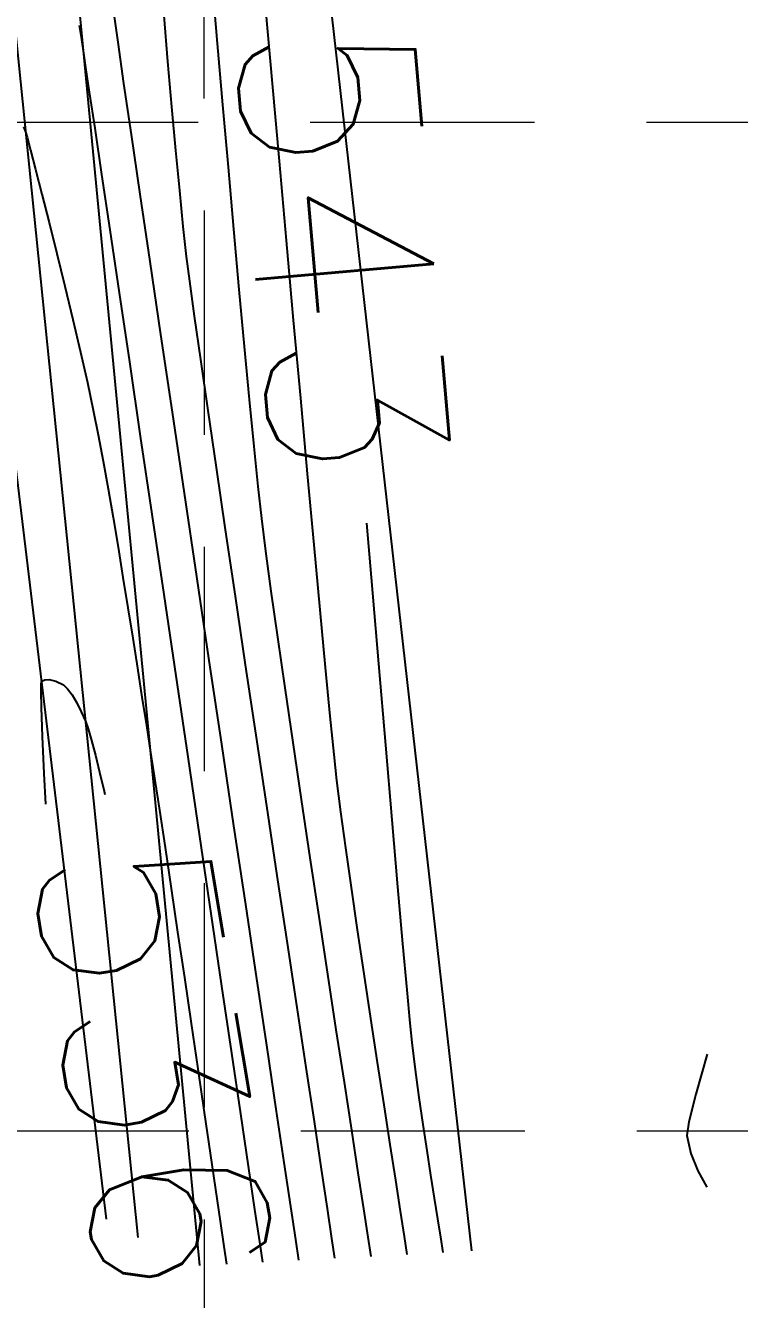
# Model space of a CAD drawing. Extents: x 2138193 to 2139991, y 332071 to 334944.
# Drawn here: x 2139577 to 2139608.8, y 332647.9 to 332704.7 of the extents above; entities that cross this region are included whole.
import ezdxf

# ---------------------------------------------------------------- set-up
doc = ezdxf.new("R2010")
doc.units = 0
doc.header["$LTSCALE"] = 100
doc.header["$MEASUREMENT"] = 0
doc.linetypes.add('DASHED', pattern=[0.75, 0.5, -0.25])
doc.linetypes.add('HIDDEN', pattern=[0.375, 0.25, -0.125])
for name, color, linetype in [('CONTOURS', 35, 'Continuous'), ('GRID', 254, 'DASHED'), ('V-PNTS-BRKLN', 1, 'Continuous')]:
    doc.layers.add(name, color=color, linetype=linetype)
doc.styles.add('L100', font='simplex', dxfattribs={"height": 10})

msp = doc.modelspace()

# ---------------------------------------------------------------- linework, layer by layer
at = {"layer": 'CONTOURS', "extrusion": (0.9962566306376572, 0.08644492992942181, 0), "elevation": 2160336.81717075}
msp.add_lwpolyline([(146504.8473495987, 541), (146502.1926968159, 541)], dxfattribs=at)
at = {"layer": 'CONTOURS', "extrusion": (0.9902692959771525, 0.1391643684457869, 0), "elevation": 2165061.979184452}
msp.add_lwpolyline([(31714.46666969967, 539), (31713.10947861598, 539)], dxfattribs=at)
at = {"layer": 'CONTOURS', "extrusion": (0.9960580230332202, 0.08870408531264458, 0), "elevation": 2160665.792131023}
msp.add_lwpolyline([(141603.7828288156, 542), (141600.4573877665, 542)], dxfattribs=at)
at = {"layer": 'CONTOURS', "extrusion": (0.9887186915762181, 0.1497843413972623, 0), "elevation": 2165276.056146649}
msp.add_lwpolyline([(8475.91364852331, 538), (8475.27722536949, 538)], dxfattribs=at)
at = {"layer": 'CONTOURS', "extrusion": (0.9963608030998546, 0.08523584953652225, 0), "elevation": 2160155.163922013}
msp.add_lwpolyline([(149125.2300885676, 540), (149123.163629119, 540)], dxfattribs=at)
at = {"layer": 'CONTOURS'}
for points, elevation in [([(2139579.445317267, 332704.1130222005), (2139579.555826371, 332703.399130052)], 538), ([(2139581.067021844, 332704.0015758251), (2139581.331927335, 332702.1594356264)], 539), ([(2139585.506734829, 332703.9456614342), (2139585.745796448, 332701.2025565777)], 541), ([(2139587.9582931, 332702.1544035615), (2139588.266917724, 332698.694291891)], 542), ([(2139580.039801195, 332700.1629113035), (2139580.346985772, 332698.0945111793)], 538), ([(2139577.023764295, 332699.7560921681), (2139577.180189466, 332699.1753845606)], 537), ([(2139577.180189466, 332699.1753845606), (2139577.405453338, 332698.3146709559)], 537), ([(2139585.990092766, 332698.4197494542), (2139586.235278143, 332695.6559272156)], 541), ([(2139577.405453338, 332698.3146709559), (2139577.68529477, 332697.2258990277)], 537), ([(2139577.68529477, 332697.2258990277), (2139578.005452619, 332695.9610164498)], 537), ([(2139586.235278143, 332695.6559272156), (2139586.477006931, 332692.9697770142)], 541), ([(2139588.583422783, 332695.1550604145), (2139588.902044292, 332691.6053687593)], 542), ([(2139578.351665746, 332694.5719708961), (2139578.70967301, 332693.11071004)], 537), ([(2139582.495410747, 332694.2217582515), (2139582.977017478, 332690.9646723535)], 539), ([(2139584.270542026, 332693.332093469), (2139584.482979306, 332691.7795825819)], 540), ([(2139581.128587563, 332692.8225876724), (2139581.585819171, 332689.7355201415)], 538), ([(2139579.065213269, 332691.6291815556), (2139579.404025382, 332690.1793331165)], 537), ([(2139588.902044292, 332691.6053687593), (2139589.217018267, 332688.1138765526)], 542), ([(2139579.404025382, 332690.1793331165), (2139579.711848209, 332688.8131123964)], 537), ([(2139581.585819171, 332689.7355201415), (2139582.075880851, 332686.4253526597)], 538), ([(2139584.756908915, 332689.8414987277), (2139585.084049452, 332687.5709838701)], 540), ([(2139579.711848209, 332688.8131123964), (2139579.974420608, 332687.5824670692)], 537), ([(2139586.93271217, 332688.0652413318), (2139587.137997332, 332685.9642301552)], 541), ([(2139579.974420608, 332687.5824670692), (2139580.191892934, 332686.4888756089)], 537), ([(2139580.191892934, 332686.4888756089), (2139580.412370716, 332685.3173663336)], 537), ([(2139582.075880851, 332686.4253526597), (2139582.5901798, 332682.9503131529)], 538), ([(2139580.412370716, 332685.3173663336), (2139580.634727203, 332684.0815971171)], 537), ([(2139584.028441234, 332683.8803162734), (2139584.580772226, 332680.1685813832)], 539), ([(2139587.32244333, 332684.1756396245), (2139587.481704521, 332682.758156892)], 541), ([(2139592.165905717, 332682.5457785444), (2139592.373884445, 332680.1216751477)], 543), ([(2139585.86483771, 332682.245229002), (2139586.30192263, 332679.2962729195)], 540), ([(2139589.812967686, 332681.5801289941), (2139590.082415163, 332678.6751928969)], 542), ([(2139592.373884445, 332680.1216751477), (2139592.703629786, 332676.2687710208)], 543), ([(2139581.52040524, 332678.7690783195), (2139581.735254028, 332677.4168775073)], 537), ([(2139590.082415163, 332678.6751928969), (2139590.325159173, 332676.1030947575)], 542), ([(2139581.94522103, 332676.082363998), (2139582.149179496, 332674.7791956656)], 537), ([(2139578.833340796, 332675.163010022), (2139579.036076169, 332674.8842254231)], 536), ([(2139577.667552241, 332674.3189689699), (2139577.652035079, 332675.0345724802)], 536), ([(2139579.036076169, 332674.8842254231), (2139579.242727275, 332674.5323368731)], 536), ([(2139579.442894309, 332674.1349180855), (2139579.62617747, 332673.7195427737)], 536), ([(2139577.786750482, 332671.3824015796), (2139577.71434221, 332673.0315734049)], 536), ([(2139579.749203626, 332673.3673732878), (2139579.899929187, 332672.8495119021)], 536), ([(2139579.899929187, 332672.8495119021), (2139580.072152217, 332672.195499844)], 536), ([(2139587.228067047, 332673.0919132777), (2139587.700563745, 332669.9427936467)], 540), ([(2139585.694957362, 332672.6948361323), (2139586.239325472, 332669.0483610634)], 539), ([(2139590.835530566, 332671.0704243593), (2139591.011267077, 332669.6767682496)], 542), ([(2139582.931431171, 332669.7387971937), (2139583.180102275, 332668.0848287904)], 537), ([(2139586.239325472, 332669.0483610634), (2139586.763553256, 332665.5391745602)], 539), ([(2139583.45269033, 332666.2564903705), (2139583.742014335, 332664.3043064147)], 537), ([(2139590.037050592, 332665.0090100552), (2139590.428367416, 332662.4346174167)], 541), ([(2139591.754100626, 332664.4016521518), (2139592.045702176, 332662.4381424353)], 542), ([(2139584.040893286, 332662.2788014037), (2139584.342146181, 332660.2304998183)], 537), ([(2139587.258897698, 332662.2250442685), (2139587.716615783, 332659.1637378344)], 539), ([(2139590.428367416, 332662.4346174167), (2139590.807547277, 332659.9518033864)], 541), ([(2139592.345356758, 332660.4518529962), (2139592.64469908, 332658.4906573063)], 542), ([(2139586.147120535, 332658.899765663), (2139586.545976735, 332656.2019552812)], 538), ([(2139607.372274227, 332658.8650987347), (2139606.861256868, 332657.0745497837)], 544), ([(2139594.343833608, 332658.1565338825), (2139594.510555709, 332656.9334336589)], 543), ([(2139606.861256868, 332657.0745497837), (2139606.548941771, 332655.8445436248)], 544), ([(2139592.935363851, 332656.6024288373), (2139593.208985779, 332654.8350410607)], 542), ([(2139594.510555709, 332656.9334336589), (2139594.684232167, 332655.7319704786)], 543), ([(2139586.545976735, 332656.2019552812), (2139586.891734979, 332653.8633242057)], 538), ([(2139594.684232167, 332655.7319704786), (2139594.859572234, 332654.5707236642)], 543), ([(2139606.460164536, 332655.2388676137), (2139606.638156934, 332654.4343382289)], 544), ([(2139606.638156934, 332654.4343382289), (2139606.95250114, 332653.6619356416)], 544), ([(2139591.787921813, 332653.5647349583), (2139592.034210554, 332651.9601373745)], 541), ([(2139606.95250114, 332653.6619356416), (2139607.355179716, 332652.9332018341)], 544), ([(2139595.194080209, 332652.4431964235), (2139595.342666622, 332651.5140746424)], 543), ([(2139587.175802464, 332651.9421003624), (2139587.389586387, 332650.4965116767)], 538), ([(2139585.632684707, 332651.415400099), (2139585.797380202, 332650.2913331618)], 537), ([(2139592.226190698, 332650.7030694057), (2139592.355427918, 332649.8447212534)], 541), ([(2139588.996364217, 332650.6021035917), (2139589.13480527, 332649.6714311342)], 539), ([(2139590.613580188, 332650.6380204107), (2139590.745116594, 332649.7580761938)], 540)]:
    msp.add_lwpolyline(points, dxfattribs=dict(at, elevation=elevation))
at = {"layer": 'CONTOURS', "extrusion": (0.9886726688691087, 0.1500878203960396, 0), "elevation": 2165278.557730423}
msp.add_lwpolyline([(7809.925461826268, 538), (7809.393757650714, 538)], dxfattribs=at)
at = {"layer": 'CONTOURS', "extrusion": (0.9961939594395736, 0.08716418516859623, 0), "elevation": 2160439.751324981}
msp.add_lwpolyline([(144941.8195157908, 540), (144939.7850041019, 540)], dxfattribs=at)
at = {"layer": 'CONTOURS', "extrusion": (0.9890066774272533, 0.1478708625940387, 0), "elevation": 2165255.607408515}
msp.add_lwpolyline([(12663.87713091113, 538), (12662.76677552479, 538)], dxfattribs=at)
at = {"layer": 'CONTOURS', "extrusion": (0.9895746261452069, 0.1440210376631628, 0), "elevation": 2165191.50688395}
msp.add_lwpolyline([(21088.89145230613, 539), (21086.58487730699, 539)], dxfattribs=at)
at = {"layer": 'CONTOURS', "extrusion": (0.989104444598596, 0.1472154804200393, 0), "elevation": 2165246.741260616}
msp.add_lwpolyline([(14097.53654764628, 538), (14095.90639778744, 538)], dxfattribs=at)
at = {"layer": 'CONTOURS', "extrusion": (0.9959370561783374, 0.0900520967597497, 0), "elevation": 2160850.896741993}
msp.add_lwpolyline([(138675.3850959338, 540), (138673.4387115389, 540)], dxfattribs=at)
at = {"layer": 'CONTOURS', "extrusion": (0.996168787574173, 0.08745139600373518, 0), "elevation": 2160483.722916724}
msp.add_lwpolyline([(144316.7932356632, 541), (144313.9997260108, 541)], dxfattribs=at)
at = {"layer": 'CONTOURS', "extrusion": (0.9298600362077915, 0.3679134586606542, 0), "elevation": 2111911.910083879}
msp.add_lwpolyline([(-477814.4773378457, 537), (-477814.7173540836, 537)], dxfattribs=at)
at = {"layer": 'CONTOURS', "extrusion": (0.9591958039447173, 0.2827426563057783, 0), "elevation": 2146341.716201023}
msp.add_lwpolyline([(-285825.2217169588, 537), (-285825.4810528895, 537)], dxfattribs=at)
at = {"layer": 'CONTOURS', "extrusion": (0.9894227100218398, 0.145061024720765, 0), "elevation": 2165212.47349796}
msp.add_lwpolyline([(18810.90516239187, 539), (18808.21152264287, 539)], dxfattribs=at)
at = {"layer": 'CONTOURS', "extrusion": (0.9955429250784132, 0.0943095134454472, 0), "elevation": 2161424.059285011}
msp.add_lwpolyline([(129433.2125023107, 540), (129431.4104067716, 540)], dxfattribs=at)
at = {"layer": 'CONTOURS', "extrusion": (0.9960251751841732, 0.0890721639982835, 0), "elevation": 2160717.97103871}
msp.add_lwpolyline([(140798.5182659277, 542), (140794.9649104858, 542)], dxfattribs=at)
at = {"layer": 'CONTOURS', "extrusion": (0.9891783006423762, 0.146718402180029, 0), "elevation": 2165239.384554232}
msp.add_lwpolyline([(15181.92590998043, 538), (15179.43274585548, 538)], dxfattribs=at)
at = {"layer": 'CONTOURS', "extrusion": (0.9949115463069538, 0.100752245757136, 0), "elevation": 2162216.651619476}
msp.add_lwpolyline([(115436.5865548652, 540), (115434.9848751776, 540)], dxfattribs=at)
at = {"layer": 'CONTOURS', "extrusion": (0.9893190939035688, 0.1457660126292195, 0), "elevation": 2165225.325822178}
msp.add_lwpolyline([(17265.35925117499, 539), (17262.33696952636, 539)], dxfattribs=at)
at = {"layer": 'CONTOURS', "extrusion": (0.9703145518785944, 0.2418463777124699, 0), "elevation": 2156524.986621452}
msp.add_lwpolyline([(-194629.4581264921, 537), (-194630.889667997, 537)], dxfattribs=at)
at = {"layer": 'CONTOURS', "extrusion": (0.9891961217967588, 0.1465982012926908, 0), "elevation": 2165237.52404269}
msp.add_lwpolyline([(15442.54126621796, 538), (15439.70488262058, 538)], dxfattribs=at)
at = {"layer": 'CONTOURS', "extrusion": (0.9938028119706916, 0.1111574150434703, 0), "elevation": 2163306.177337877}
msp.add_lwpolyline([(92803.38014025502, 540), (92802.03492893226, 540)], dxfattribs=at)
at = {"layer": 'CONTOURS', "extrusion": (0.9918963507994901, 0.1270497118086256, 0), "elevation": 2164514.422141751}
msp.add_lwpolyline([(58164.85997170902, 540), (58163.73707620196, 540)], dxfattribs=at)
at = {"layer": 'CONTOURS', "extrusion": (0.9723912603732863, 0.2333564585556864, 0), "elevation": 2158143.724267957}
msp.add_lwpolyline([(-175776.6372495936, 537), (-175778.1608425596, 537)], dxfattribs=at)
at = {"layer": 'CONTOURS', "extrusion": (0.9958179534155595, 0.09135974855069898, 0), "elevation": 2161033.372752063}
msp.add_lwpolyline([(135829.5497372617, 541), (135826.9892381231, 541)], dxfattribs=at)
at = {"layer": 'CONTOURS', "extrusion": (0.990158649471604, 0.1399494511477964, 0), "elevation": 2165088.114051156}
msp.add_lwpolyline([(29983.9690844982, 540), (29982.01173770805, 540)], dxfattribs=at)
at = {"layer": 'CONTOURS', "extrusion": (0.989187600741008, 0.146655687036842, 0), "elevation": 2165239.973617196}
msp.add_lwpolyline([(15311.76566562685, 539), (15308.26137260359, 539)], dxfattribs=at)
at = {"layer": 'CONTOURS', "extrusion": (0.9955940019336, 0.09376877579364544, 0), "elevation": 2161355.669422582}
msp.add_lwpolyline([(130598.1600502485, 541), (130595.794884663, 541)], dxfattribs=at)
at = {"layer": 'CONTOURS', "extrusion": (0.9959015629330801, 0.09044377782605328, 0), "elevation": 2160909.815120077}
msp.add_lwpolyline([(137812.0807958978, 542), (137808.7023162808, 542)], dxfattribs=at)
at = {"layer": 'CONTOURS', "extrusion": (0.989143682645324, 0.1469516079627797, 0), "elevation": 2165244.456377253}
msp.add_lwpolyline([(14660.50284346114, 539), (14656.84518185389, 539)], dxfattribs=at)
at = {"layer": 'CONTOURS', "extrusion": (0.9895205828610574, 0.1443918837549858, 0), "elevation": 2165200.86452567}
msp.add_lwpolyline([(20262.47841061853, 540), (20259.90160328311, 540)], dxfattribs=at)
at = {"layer": 'CONTOURS', "extrusion": (0.9947247928668603, 0.1025796590751891, 0), "elevation": 2162427.185454825}
msp.add_lwpolyline([(111452.8576811269, 541), (111451.0596053743, 541)], dxfattribs=at)
at = {"layer": 'CONTOURS', "extrusion": (0.9893339772890446, 0.1456649627791128, 0), "elevation": 2165225.140279866}
msp.add_lwpolyline([(17473.95936009287, 540), (17471.15348155704, 540)], dxfattribs=at)
at = {"layer": 'CONTOURS', "extrusion": (0.9958281944237276, 0.09124805307938792, 0), "elevation": 2161020.406737157}
msp.add_lwpolyline([(136063.4748268388, 542), (136060.2924360957, 542)], dxfattribs=at)
at = {"layer": 'CONTOURS', "extrusion": (0.9852903025430272, 0.170888910449655, 0), "elevation": 2164960.071133644}
msp.add_lwpolyline([(-37840.20407964041, 537), (-37841.50965555076, 537)], dxfattribs=at)
at = {"layer": 'CONTOURS', "extrusion": (0.986129089595571, 0.1659801754831295, 0), "elevation": 2165121.67218538}
msp.add_lwpolyline([(-27059.82426374473, 537), (-27061.16619300205, 537)], dxfattribs=at)
at = {"layer": 'CONTOURS', "extrusion": (0.9892305266631375, 0.1463658604927113, 0), "elevation": 2165233.838816682}
msp.add_lwpolyline([(15938.28324323602, 538), (15934.6625668521, 538)], dxfattribs=at)
at = {"layer": 'CONTOURS', "extrusion": (0.992130824294579, 0.1252055409499085, 0), "elevation": 2164404.41657361}
msp.add_lwpolyline([(62176.61102232429, 541), (62175.13523483905, 541)], dxfattribs=at)
at = {"layer": 'CONTOURS', "extrusion": (0.9867717200562416, 0.1621159230219119, 0), "elevation": 2165211.066964197}
msp.add_lwpolyline([(-18579.49348888735, 537), (-18580.85814270608, 537)], dxfattribs=at)
at = {"layer": 'CONTOURS', "extrusion": (0.9910449182708098, 0.1335289106134103, 0), "elevation": 2164850.054828145}
msp.add_lwpolyline([(44005.29553811519, 541), (44003.4973176468, 541)], dxfattribs=at)
at = {"layer": 'CONTOURS', "extrusion": (0.9872574780503788, 0.1591309901735233, 0), "elevation": 2165257.357851615}
msp.add_lwpolyline([(-12032.74960280167, 537), (-12034.12333789223, 537)], dxfattribs=at)
at = {"layer": 'CONTOURS', "extrusion": (0.9890807820222084, 0.1473743757725092, 0), "elevation": 2165250.522529426}
msp.add_lwpolyline([(13727.61929996198, 539), (13723.83017643386, 539)], dxfattribs=at)
at = {"layer": 'CONTOURS', "extrusion": (0.9892349437545247, 0.146336003960005, 0), "elevation": 2165233.356898404}
msp.add_lwpolyline([(16000.01257542984, 538), (15996.34297216448, 538)], dxfattribs=at)
at = {"layer": 'CONTOURS', "extrusion": (0.9890849147171237, 0.1473466371486651, 0), "elevation": 2165251.71052187}
msp.add_lwpolyline([(13787.22690460529, 540), (13784.1242193011, 540)], dxfattribs=at)
at = {"layer": 'CONTOURS', "extrusion": (0.9903300665180137, 0.1387312486443724, 0), "elevation": 2165051.277939553}
msp.add_lwpolyline([(32634.82124840091, 541), (32632.75237244946, 541)], dxfattribs=at)
at = {"layer": 'CONTOURS', "extrusion": (0.9878478499855403, 0.1554240177030098, 0), "elevation": 2165287.277769184}
msp.add_lwpolyline([(-3907.718495969463, 537), (-3909.069426185462, 537)], dxfattribs=at)
at = {"layer": 'CONTOURS', "extrusion": (0.9898269536082599, 0.1422764980964598, 0), "elevation": 2165154.248091196}
msp.add_lwpolyline([(24880.00417493171, 541), (24877.71646933789, 541)], dxfattribs=at)
at = {"layer": 'CONTOURS', "extrusion": (0.989058058482978, 0.1475268007850847, 0), "elevation": 2165252.611790209}
msp.add_lwpolyline([(13390.14429898635, 539), (13386.37708233346, 539)], dxfattribs=at)
at = {"layer": 'CONTOURS', "extrusion": (0.9963597189571655, 0.08524852162705396, 0), "elevation": 2160164.14496451}
msp.add_lwpolyline([(149068.118787942, 543), (149064.47815369, 543)], dxfattribs=at)
at = {"layer": 'CONTOURS', "extrusion": (0.9892384916730043, 0.1463120179360521, 0), "elevation": 2165232.968398567}
msp.add_lwpolyline([(16048.84338341368, 538), (16045.18371179933, 538)], dxfattribs=at)
at = {"layer": 'CONTOURS', "extrusion": (0.9889990492982306, 0.1479218729167402, 0), "elevation": 2165259.361273761}
msp.add_lwpolyline([(12524.79200294502, 540), (12521.62158492035, 540)], dxfattribs=at)
at = {"layer": 'CONTOURS', "extrusion": (0.9953404049479396, 0.09642343220437412, 0), "elevation": 2161698.472339398}
msp.add_lwpolyline([(124819.3245077182, 542), (124817.1437456961, 542)], dxfattribs=at)
at = {"layer": 'CONTOURS', "extrusion": (0.9999610677710894, -0.008823998079269755, 0), "elevation": 2136558.829642069}
msp.add_lwpolyline([(351541.7118838873, 536), (351542.0383329964, 536)], dxfattribs=at)
at = {"layer": 'CONTOURS', "extrusion": (0.9961827682106686, -0.08729199459360211, 0), "elevation": 2102370.495260966}
msp.add_lwpolyline([(518173.4631307995, 536), (518173.5714284651, 536)], dxfattribs=at)
at = {"layer": 'CONTOURS', "extrusion": (0.9371485131129946, -0.348930744375017, 0), "elevation": 1889021.327857161}
msp.add_lwpolyline([(1058330.748098882, 536), (1058330.768477179, 536)], dxfattribs=at)
at = {"layer": 'CONTOURS', "extrusion": (0.5873019341864889, -0.809367925050659, 0), "elevation": 987321.2353721112}
msp.add_lwpolyline([(1927086.498003662, 536), (1927086.548580092, 536)], dxfattribs=at)
at = {"layer": 'CONTOURS', "extrusion": (0.3478452055781148, -0.9375519788024124, 0), "elevation": 432341.2593118737}
msp.add_lwpolyline([(2121684.901919148, 536), (2121685.011642762, 536)], dxfattribs=at)
at = {"layer": 'CONTOURS', "extrusion": (0.04927696772546269, -0.9987851522984229, 0), "elevation": -226839.4987767179}
msp.add_lwpolyline([(2153371.796724302, 536), (2153371.99035538, 536)], dxfattribs=at)
at = {"layer": 'CONTOURS', "extrusion": (-0.2043995772768261, -0.978887538386844, 0), "elevation": -762980.8058238912}
msp.add_lwpolyline([(2026407.505166888, 536), (2026407.804753882, 536)], dxfattribs=at)
at = {"layer": 'CONTOURS', "extrusion": (-0.4293495577002052, -0.9031383932170298, 0), "elevation": -1219079.017900912}
msp.add_lwpolyline([(1789501.22920798, 536), (1789501.608969051, 536)], dxfattribs=at)
at = {"layer": 'CONTOURS', "extrusion": (-0.6869391645695568, -0.7267149263504082, 0), "elevation": -1711520.502891272}
msp.add_lwpolyline([(1326336.016464864, 536), (1326336.275741003, 536)], dxfattribs=at)
at = {"layer": 'CONTOURS', "extrusion": (0.9894560133570183, 0.1448336895602542, 0), "elevation": 2165211.302766347}
msp.add_lwpolyline([(19282.97635052566, 541), (19280.52166327863, 541)], dxfattribs=at)
at = {"layer": 'CONTOURS', "extrusion": (0.987983887824511, 0.1545569066692399, 0), "elevation": 2165289.874865636}
msp.add_lwpolyline([(-2009.876811012689, 537), (-2011.150278421482, 537)], dxfattribs=at)
at = {"layer": 'CONTOURS', "extrusion": (0.9993401860347864, 0.03632069074176421, 0), "elevation": 2150248.90538453}
msp.add_lwpolyline([(254742.5887807286, 536), (254743.877026296, 536)], dxfattribs=at)
at = {"layer": 'CONTOURS', "extrusion": (0.8931130588357318, 0.449832262223468, 0), "elevation": 2060533.899558825}
msp.add_lwpolyline([(-665335.8017902531, 536), (-665336.2467717521, 536)], dxfattribs=at)
at = {"layer": 'CONTOURS', "extrusion": (0.9440530815256245, 0.3297935403581654, 0), "elevation": 2129590.383014415}
msp.add_lwpolyline([(-391557.889718321, 536), (-391558.2627582409, 536)], dxfattribs=at)
at = {"layer": 'CONTOURS', "extrusion": (0.9878685849359796, 0.1552921726829311, 0), "elevation": 2165287.77837456}
msp.add_lwpolyline([(-3622.670678843541, 537), (-3623.884913585783, 537)], dxfattribs=at)
at = {"layer": 'CONTOURS', "extrusion": (0.9949206089090495, 0.1006627138917208, 0), "elevation": 2162210.579217655}
msp.add_lwpolyline([(115607.1615713001, 542), (115605.4524466457, 542)], dxfattribs=at)
at = {"layer": 'CONTOURS', "extrusion": (0.9881376956995371, 0.1535704865448077, 0), "elevation": 2165290.805739623}
msp.add_lwpolyline([(149.3303800038532, 537), (148.1628757856329, 537)], dxfattribs=at)
at = {"layer": 'CONTOURS', "extrusion": (0.9891734844561034, 0.1467508693295235, 0), "elevation": 2165244.600577157}
msp.add_lwpolyline([(15084.55548629651, 541), (15081.98567696105, 541)], dxfattribs=at)
at = {"layer": 'CONTOURS', "extrusion": (0.996342580803706, 0.08544859084508376, 0), "elevation": 2160194.033846318}
msp.add_lwpolyline([(148630.7100576994, 543), (148627.3632730758, 543)], dxfattribs=at)
at = {"layer": 'CONTOURS', "extrusion": (0.9709293004593004, 0.2393664419036509, 0), "elevation": 2157011.542488485}
msp.add_lwpolyline([(-189142.4869801097, 536), (-189143.2703754636, 536)], dxfattribs=at)
at = {"layer": 'CONTOURS', "extrusion": (0.9892413381052304, 0.1462927714679476, 0), "elevation": 2165232.65581665}
msp.add_lwpolyline([(16087.31007935668, 538), (16083.71919792748, 538)], dxfattribs=at)
at = {"layer": 'CONTOURS', "extrusion": (0.9939791459718977, 0.1095694180552995, 0), "elevation": 2163159.247020201}
msp.add_lwpolyline([(96235.5524072761, 542), (96234.38374442556, 542)], dxfattribs=at)
at = {"layer": 'CONTOURS', "extrusion": (0.9988454435719072, 0.04803935736081492, 0), "elevation": 2153088.842886291}
msp.add_lwpolyline([(229501.9751195218, 536), (229503.3526196175, 536)], dxfattribs=at)
at = {"layer": 'CONTOURS', "extrusion": (0.9735443213802649, 0.2284982588735406, 0), "elevation": 2158991.05558646}
msp.add_lwpolyline([(-165019.9777437365, 536), (-165020.8381973408, 536)], dxfattribs=at)
at = {"layer": 'CONTOURS', "extrusion": (0.9886079922808096, 0.1505132472525489, 0), "elevation": 2165279.988809482}
msp.add_lwpolyline([(6845.833330567849, 537), (6844.387789041761, 537)], dxfattribs=at)
at = {"layer": 'CONTOURS', "extrusion": (0.9755318016128451, 0.2198583726902312, 0), "elevation": 2160369.193353094}
msp.add_lwpolyline([(-145873.9303391501, 536), (-145874.0896361022, 536)], dxfattribs=at)
at = {"layer": 'CONTOURS', "extrusion": (0.9889535684108041, 0.1482256372141375, 0), "elevation": 2165264.681938431}
msp.add_lwpolyline([(11853.42864134453, 541), (11850.79557611894, 541)], dxfattribs=at)
at = {"layer": 'CONTOURS', "extrusion": (0.9888754218319712, 0.1487460927105009, 0), "elevation": 2165269.044094251}
msp.add_lwpolyline([(10713.81954058277, 540), (10710.67500203208, 540)], dxfattribs=at)
at = {"layer": 'CONTOURS', "extrusion": (0.9909954639518357, 0.1338954458780656, 0), "elevation": 2164867.941578791}
msp.add_lwpolyline([(43192.64822135214, 542), (43191.02568141386, 542)], dxfattribs=at)
at = {"layer": 'CONTOURS', "extrusion": (0.9962993140992242, 0.08595159524648509, 0), "elevation": 2160268.794820851}
msp.add_lwpolyline([(147536.7449213944, 543), (147533.7594809626, 543)], dxfattribs=at)
at = {"layer": 'CONTOURS', "extrusion": (0.9892435866299207, 0.1462775659886729, 0), "elevation": 2165232.40834073}
msp.add_lwpolyline([(16117.00062249642, 538), (16113.53738978735, 538)], dxfattribs=at)
at = {"layer": 'CONTOURS', "extrusion": (0.9890679128127168, 0.1474607196655985, 0), "elevation": 2165248.545431582}
msp.add_lwpolyline([(13526.85279872429, 537), (13525.00425182855, 537)], dxfattribs=at)
at = {"layer": 'CONTOURS', "extrusion": (0.9901883949121723, 0.1397388370541851, 0), "elevation": 2165085.053398747}
msp.add_lwpolyline([(30420.07107734615, 542), (30418.27916596274, 542)], dxfattribs=at)
at = {"layer": 'CONTOURS', "extrusion": (0.9887803537444817, 0.1493767453418966, 0), "elevation": 2165277.010038108}
msp.add_lwpolyline([(9330.273637656443, 541), (9327.629186808144, 541)], dxfattribs=at)
at = {"layer": 'CONTOURS', "extrusion": (0.9888317804695032, 0.1490359350408895, 0), "elevation": 2165272.090481655}
msp.add_lwpolyline([(10076.01374740938, 540), (10072.9628218263, 540)], dxfattribs=at)
at = {"layer": 'CONTOURS', "extrusion": (0.9895969634016146, 0.14386747383027, 0), "elevation": 2165193.089876067}
msp.add_lwpolyline([(21387.9337712337, 542), (21386.02101625127, 542)], dxfattribs=at)
at = {"layer": 'CONTOURS', "extrusion": (0.9962147916453943, 0.08692576664559161, 0), "elevation": 2160412.025149774}
msp.add_lwpolyline([(145421.310857714, 543), (145418.7542544422, 543)], dxfattribs=at)
at = {"layer": 'CONTOURS', "extrusion": (0.989013928425175, 0.14782235751402, 0), "elevation": 2165256.514492768}
msp.add_lwpolyline([(12732.09225647638, 539), (12728.7413124741, 539)], dxfattribs=at)
at = {"layer": 'CONTOURS', "extrusion": (0.9892452887380322, 0.146266054536271, 0), "elevation": 2165232.22068717}
msp.add_lwpolyline([(16138.73335529196, 538), (16135.45662983847, 538)], dxfattribs=at)
at = {"layer": 'CONTOURS', "extrusion": (0.9892879691259168, 0.1459771014327905, 0), "elevation": 2165225.825804998}
msp.add_lwpolyline([(16770.56107600285, 537), (16768.5136387811, 537)], dxfattribs=at)
at = {"layer": 'CONTOURS', "extrusion": (0.9887982454619018, 0.1492582653371829, 0), "elevation": 2165274.300605781}
msp.add_lwpolyline([(9586.111565717654, 540), (9583.208035582853, 540)], dxfattribs=at)
at = {"layer": 'CONTOURS', "extrusion": (0.9960529633012298, 0.08876088270651135, 0), "elevation": 2160676.254887072}
msp.add_lwpolyline([(141438.5169175386, 543), (141436.4566402958, 543)], dxfattribs=at)
at = {"layer": 'CONTOURS', "extrusion": (0.9888110362317037, 0.1491735051085957, 0), "elevation": 2165276.649739559}
msp.add_lwpolyline([(9769.845215122117, 542), (9767.836449679275, 542)], dxfattribs=at)
at = {"layer": 'CONTOURS', "extrusion": (0.989246442973818, 0.1462582478482792, 0), "elevation": 2165232.093285908}
msp.add_lwpolyline([(16152.54367812725, 538), (16149.51231846593, 538)], dxfattribs=at)
at = {"layer": 'CONTOURS', "extrusion": (0.995707004438908, 0.09256112202915756, 0), "elevation": 2161200.237594598}
msp.add_lwpolyline([(133190.4002578171, 543), (133188.903783433, 543)], dxfattribs=at)
at = {"layer": 'CONTOURS', "extrusion": (0.9887745254976337, 0.1494153195858091, 0), "elevation": 2165275.795444639}
msp.add_lwpolyline([(9239.285778227453, 540), (9236.583426177967, 540)], dxfattribs=at)
at = {"layer": 'CONTOURS', "extrusion": (0.9894082321694304, 0.1451597399948161, 0), "elevation": 2165211.234106216}
msp.add_lwpolyline([(18555.26376898115, 537), (18553.22156474882, 537)], dxfattribs=at)
at = {"layer": 'CONTOURS', "extrusion": (0.9884603039339471, 0.151480122612866, 0), "elevation": 2165291.950210028}
msp.add_lwpolyline([(4715.679197604971, 541), (4713.311833724512, 541)], dxfattribs=at)
at = {"layer": 'CONTOURS', "extrusion": (0.9946760600041968, 0.1030511312627264, 0), "elevation": 2162484.04398866}
msp.add_lwpolyline([(110401.5876898173, 543), (110400.7224429797, 543)], dxfattribs=at)
at = {"layer": 'CONTOURS', "extrusion": (0.9921571815259134, 0.1249965085374616, 0), "elevation": 2164395.001889983}
msp.add_lwpolyline([(62608.59218305607, 543), (62607.35633256085, 543)], dxfattribs=at)
at = {"layer": 'CONTOURS', "extrusion": (0.9890026347770728, 0.1478978985787429, 0), "elevation": 2165257.480329458}
msp.add_lwpolyline([(12560.2623070907, 539), (12557.48100516694, 539)], dxfattribs=at)
at = {"layer": 'CONTOURS', "extrusion": (0.9894453202715117, 0.144906722386526, 0), "elevation": 2165206.41885505}
msp.add_lwpolyline([(19106.91181438761, 537), (19104.948773831, 537)], dxfattribs=at)
at = {"layer": 'CONTOURS', "extrusion": (0.9887615198407463, 0.149501360803898, 0), "elevation": 2165276.591001288}
msp.add_lwpolyline([(9048.164103452471, 540), (9045.716712230882, 540)], dxfattribs=at)
at = {"layer": 'CONTOURS', "extrusion": (0.9883584714481243, 0.152143129705969, 0), "elevation": 2165296.219728299}
msp.add_lwpolyline([(3261.516079905884, 542), (3259.605610654542, 542)], dxfattribs=at)
at = {"layer": 'CONTOURS', "extrusion": (0.9884107146182269, 0.1518033571034781, 0), "elevation": 2165293.375761862}
msp.add_lwpolyline([(4005.225909677818, 541), (4003.054660238629, 541)], dxfattribs=at)
at = {"layer": 'CONTOURS', "extrusion": (0.9890042774234808, 0.1478869136808887, 0), "elevation": 2165257.340719493}
msp.add_lwpolyline([(12581.53059906469, 539), (12579.12175631683, 539)], dxfattribs=at)
at = {"layer": 'CONTOURS', "extrusion": (0.9894695077029869, 0.1447414706502909, 0), "elevation": 2165203.19789297}
msp.add_lwpolyline([(19466.56499786491, 537), (19464.7321526782, 537)], dxfattribs=at)
at = {"layer": 'CONTOURS', "extrusion": (0.9887621055460082, 0.149497487056555, 0), "elevation": 2165276.555545579}
msp.add_lwpolyline([(9054.199780918372, 540), (9052.061133324221, 540)], dxfattribs=at)
at = {"layer": 'CONTOURS', "extrusion": (0.9894278681704944, -0.1450258379999605, 0), "elevation": 2068742.653822562}
msp.add_lwpolyline([(639437.1958517381, 544), (639436.5837040205, 544)], dxfattribs=at)
at = {"layer": 'CONTOURS', "extrusion": (0.9883942571849795, 0.1519104748322266, 0), "elevation": 2165293.796875583}
msp.add_lwpolyline([(3768.391823642601, 541), (3766.468565809266, 541)], dxfattribs=at)
at = {"layer": 'CONTOURS', "extrusion": (0.9881604359695314, 0.1534240945370244, 0), "elevation": 2165298.625048374}
msp.add_lwpolyline([(451.1960553375159, 542), (449.578227347088, 542)], dxfattribs=at)
at = {"layer": 'CONTOURS', "extrusion": (0.9894800431036581, 0.1446694311165385, 0), "elevation": 2165201.775008428}
msp.add_lwpolyline([(19622.37152002816, 537), (19620.71990200151, 537)], dxfattribs=at)
at = {"layer": 'CONTOURS', "extrusion": (0.9880864301607877, 0.1538999887333038, 0), "elevation": 2165300.181471554}
msp.add_lwpolyline([(-592.1575189868519, 543), (-593.2732626023121, 543)], dxfattribs=at)
at = {"layer": 'CONTOURS', "extrusion": (0.9892450937274103, 0.1462673734509764, 0), "elevation": 2165232.24210906}
msp.add_lwpolyline([(16124.44727872496, 538), (16122.50516765913, 538)], dxfattribs=at)
at = {"layer": 'CONTOURS', "extrusion": (0.9890143457824929, 0.1478195651340764, 0), "elevation": 2165256.479098934}
msp.add_lwpolyline([(12726.56921171175, 539), (12724.59125356148, 539)], dxfattribs=at)
at = {"layer": 'CONTOURS', "extrusion": (0.9887834187754887, 0.1493564553497999, 0), "elevation": 2165275.242396799}
msp.add_lwpolyline([(9360.901108810851, 540), (9359.12498763491, 540)], dxfattribs=at)
at = {"layer": 'CONTOURS', "extrusion": (0.9881762051623441, 0.1533224952541181, 0), "elevation": 2165298.56737987}
msp.add_lwpolyline([(672.2050613335991, 542), (670.8064383255568, 542)], dxfattribs=at)
at = {"layer": 'CONTOURS', "extrusion": (0.9876229126078055, 0.1568470034526487, 0), "elevation": 2165288.776285721}
msp.add_lwpolyline([(-7052.882034841583, 543), (-7053.919957414724, 543)], dxfattribs=at)
at = {"layer": 'CONTOURS', "extrusion": (0.989472861590276, 0.1447185412321122, 0), "elevation": 2165202.746165478}
msp.add_lwpolyline([(19513.25566371105, 537), (19511.83630467498, 537)], dxfattribs=at)
at = {"layer": 'CONTOURS', "extrusion": (0.9890413199328828, 0.147638976782627, 0), "elevation": 2165254.119598636}
msp.add_lwpolyline([(13119.94907058742, 539), (13118.46042242371, 539)], dxfattribs=at)
at = {"layer": 'CONTOURS', "extrusion": (0.9888444551533689, 0.1489518160763309, 0), "elevation": 2165271.231189054}
msp.add_lwpolyline([(10245.19116919322, 540), (10243.83135707341, 540)], dxfattribs=at)
at = {"layer": 'CONTOURS', "extrusion": (0.9885383231082339, 0.1509701419034939, 0), "elevation": 2165289.235260651}
msp.add_lwpolyline([(5824.697832514814, 541), (5823.426189383341, 541)], dxfattribs=at)
at = {"layer": 'CONTOURS', "extrusion": (0.988323888582071, 0.1523676187974809, 0), "elevation": 2165296.908466214}
msp.add_lwpolyline([(2762.981225563161, 542), (2761.85039701398, 542)], dxfattribs=at)
at = {"layer": 'CONTOURS', "extrusion": (0.9876754200267499, 0.1565160205058353, 0), "elevation": 2165291.019953738}
msp.add_lwpolyline([(-6329.224640791915, 543), (-6330.049393648915, 543)], dxfattribs=at)
at = {"layer": 'CONTOURS', "extrusion": (0.9887547581042717, 0.149546074258615, 0), "elevation": 2165280.205374094}
msp.add_lwpolyline([(8942.13878674139, 542), (8941.324337775955, 542)], dxfattribs=at)
at = {"layer": 'CONTOURS', "extrusion": (0.9884902953649196, 0.1512842885741076, 0), "elevation": 2165294.184250715}
msp.add_lwpolyline([(5134.809408141058, 543), (5134.119998089542, 543)], dxfattribs=at)
at = {"layer": 'CONTOURS', "extrusion": (0.9893310161180723, 0.1456850731776683, 0), "elevation": 2165220.773029396}
msp.add_lwpolyline([(17395.53727537503, 537), (17394.73552941354, 537)], dxfattribs=at)
at = {"layer": 'CONTOURS', "extrusion": (0.9892290698807651, 0.146375705985783, 0), "elevation": 2165233.994602574}
msp.add_lwpolyline([(15883.92659063482, 538), (15883.00493797633, 538)], dxfattribs=at)
at = {"layer": 'GRID', "color": 252, "linetype": 'HIDDEN', "lineweight": 0, "ltscale": 0.4}
for p, q in [((2139584.952335996, 332296.4885598167), (2139584.822164625, 334897.5322012084)), ((2138239.658925912, 332700.4322409612), (2139943.532361615, 332700.4322409612)), ((2138239.233226605, 332655.4435516577), (2139943.106662308, 332655.4435516577))]:
    msp.add_line(p, q, dxfattribs=at)
at = {"layer": 'V-PNTS-BRKLN', "color": 7}
for points in [[(2139564.3612, 332755.8886, 542.1801), (2139588.907581, 332720.250626, 543.130715), (2139596.856802, 332650.086924, 543.795344)], [(2139552.3553, 332752.8642, 540.2455), (2139575.529274, 332713.965759, 537.53113), (2139581.971473, 332650.680369, 535.123496)], [(2139580.567407, 332651.508078, 535.055228), (2139573.290359, 332711.766145, 537.429304), (2139536.1139, 332730.9831, 537.899)], [(2139584.728264, 332649.434331, 536.263547), (2139578.551274, 332713.879772, 538.337241)]]:
    msp.add_polyline3d(points, dxfattribs=at)

# ---------------------------------------------------------------- texts
at = {"layer": 'CONTOURS', "char_height": 8, "width": 30.09523809523809, "attachment_point": 1, "style": 'L100'}
for s, insert, rotation in [('\\Fsimplex.shx;\\W1.0000000000;\\T1.0000000000;\\o\\l543', (2139594.19365232, 332705.3810624103, 543), 275.0032910347643), ('\\Fsimplex.shx;\\W1.0000000000;\\T1.0000000000;\\o\\l536', (2139584.947049821, 332669.1498896086, 536), 279.3686373224185)]:
    msp.add_mtext(s, dxfattribs=dict(at, insert=insert, rotation=rotation))

doc.saveas('drawing.dxf')
